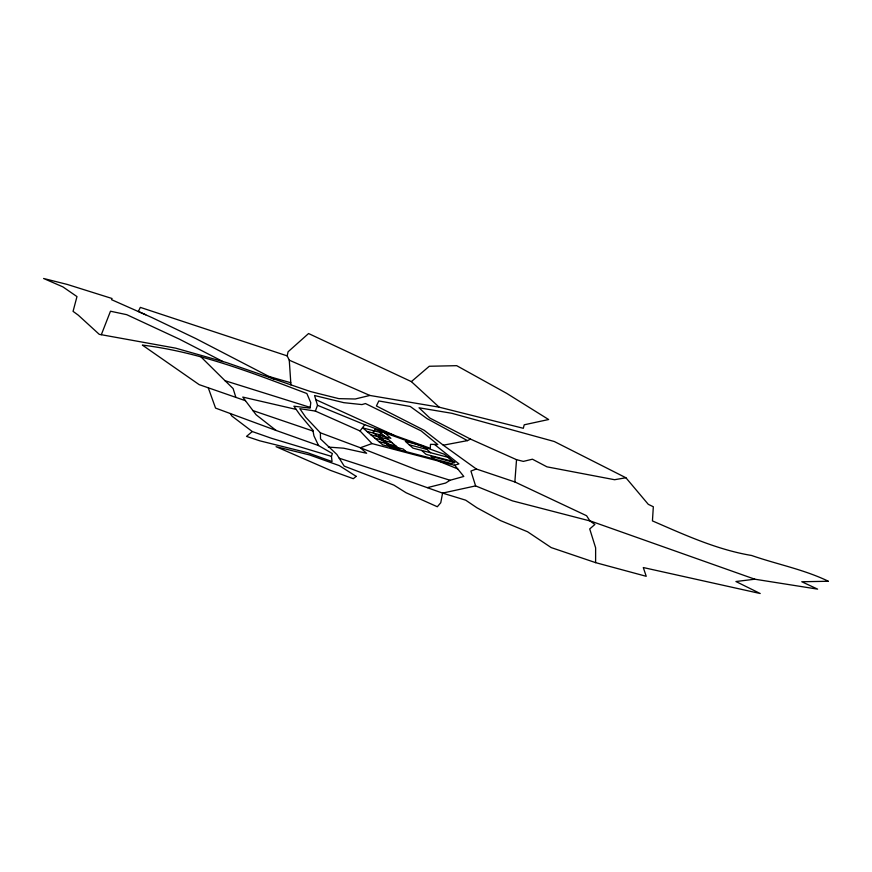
<?xml version="1.0" encoding="UTF-8"?>
<svg xmlns="http://www.w3.org/2000/svg" width="872" height="872" viewBox="0 0 872 872"><rect width="100%" height="100%" fill="white"/><g stroke="black" fill="none" stroke-linecap="round" stroke-linejoin="round"><path stroke-width="1.31" d="M754.803 579.204L735.935 581.526L760.199 593.516L643.285 567.541L646.239 576.305L595.609 562.636L595.631 547.845L589.723 528.944L594.889 524.464L589.941 520.933L586.584 515.734L514.851 481.944L476.363 469.005L443.281 445.189L424.217 430.321L376.41 405.96L378.819 400.957L410.243 406.472L427.127 418.68L467.468 440.622L470.477 439.085L516.529 459.675L523.342 461.397L532.421 459.206L546.962 466.836L614.575 479.72L625.911 477.758L648.278 504.321L653.324 506.763L652.441 520.9C684.596 534.83 716.762 549.665 751.599 555.486C777.105 564.369 803.886 569.405 828.4 581.264L801.771 581.744L817.609 589.134L754.803 579.204L591.281 521.282L512.409 500.855L475.6 485.9L442.584 493.105L400.749 478.227L339.23 458.225L336.897 454.497L320.536 438.954L320.362 432.806L305.734 417.274L299.837 408.674L315.359 411.083L360.06 430.975L371.995 443.586L454.846 465.376L463.806 476.45L450.061 480.265L445.625 483.044L427.553 487.601M318.542 445.548L276.119 430.452L256.096 414.756L245.457 400.706L199.176 384.639L142.376 345.105C199.568 351.994 253.349 373.314 306.857 393.523L310.781 402.701L310.094 408.14L293.908 406.199L299.968 414.81L312.852 430.114L313.942 435.869L318.542 445.548L332.385 453.549L331.447 456.372L332.058 461.571L307.565 452.732L259.66 440.785L246.514 436.392L252.27 431.542L271.53 438.3L331.447 456.372M514.851 481.944L516.529 459.675M439.139 407.17L369.859 395.452L355.22 398.995L338.816 398.646L310.454 391.539L290.932 384.868L289.264 360.169L287.161 355.874L288.076 351.787L308.568 333.54L411.366 381.62L439.139 407.17L523.32 428.294L524.203 424.806L548.63 419.519L506.676 393.359L456.688 365.673L429.286 366.262L411.366 381.62M315.359 411.083L317.517 405.284L314.563 395.517L343.797 402.668L361.924 404.586L365.444 403.54L421.111 430.877L437.788 444.546L430.495 444.328L430.288 448.295L364.736 424.719L317.517 405.284M101.326 334.706L110.482 311.217L126.756 314.683L179.469 339.186L223.025 361.597M360.06 430.975L364.736 424.719M381.99 431.814L378.71 435.728L393.359 448.295M476.363 469.005L470.924 471.054L475.6 485.9M371.995 443.586L360.354 447.75L320.362 432.806M454.377 465.245L458.955 463.904L434.539 444.448M443.281 445.189L467.468 440.622M328.33 447.085L343.644 448.197L366.622 453.266L360.354 447.75L416.653 469.834L450.061 480.265M296.164 409.404L242.798 397.087L245.457 400.706M366.905 431.411L384.258 435.902M379.113 435.248L390.863 438.3L384.432 432.697M423.694 446.813L418.277 444.862M370.938 434.834L388.204 439.325M409.197 444.775L426.909 449.385M374.916 438.213L392.095 442.693M378.851 441.548L395.953 446.028M390.275 445.657L403.191 449.036L406.232 451.685M454.704 462.531L431.008 456.329L433.94 458.955M290.79 382.743L268.761 376.432L274.146 379.157L195.797 338.554L152.208 317.702L111.583 299.685L112.03 298.497L67.264 284.435L43.6 278.484L62.882 286.877L76.976 296.589L73.063 311.358L78.262 315.152L99.255 334.336L175.675 348.157L226.393 362.545L290.932 384.868M201.214 357.149L225.052 380.726L310.149 407.377M287.161 355.874L140.327 307.38L138.365 311.435L145.733 314.759M595.609 562.636L551.191 547.583L527.538 531.746L500.648 520.66L476.897 507.755L465.692 500.179L442.584 493.105L440.763 502.73L437.319 506.752L406.09 492.756L393.926 485.137L344.2 466.128L339.23 458.225M252.673 410.494L313.222 431.128M276.119 430.452L215.558 408.096L208.255 387.757M438.354 461.037L457.702 468.896M393.872 435.193L315.817 399.659M289.264 360.169L369.859 395.452M625.911 477.758L554.298 441.515L451.751 413.274L419.029 407.78L429.852 418.059L470.477 439.085M252.27 431.542L231.876 416.042L230.273 413.492M421.612 450.388L426.059 454.367L452.59 461.31L448.306 457.353L412.99 448.143L405.349 441.374L423.16 445.984L430.626 452.742M225.052 380.726L233.107 388.552L235.887 397.425M375.243 429.395L372.911 432.305L390.798 447.63L451.358 463.533L454.792 462.509L444.415 454.268L375.243 429.395M356.19 476.374L353.302 478.706L330.412 470.357L276.075 446.693L309.505 454.922L339.295 465.615L356.19 476.374M380.257 432.447L362.828 427.945L382.732 444.851L399.758 449.32L380.257 432.447"/></g></svg>
